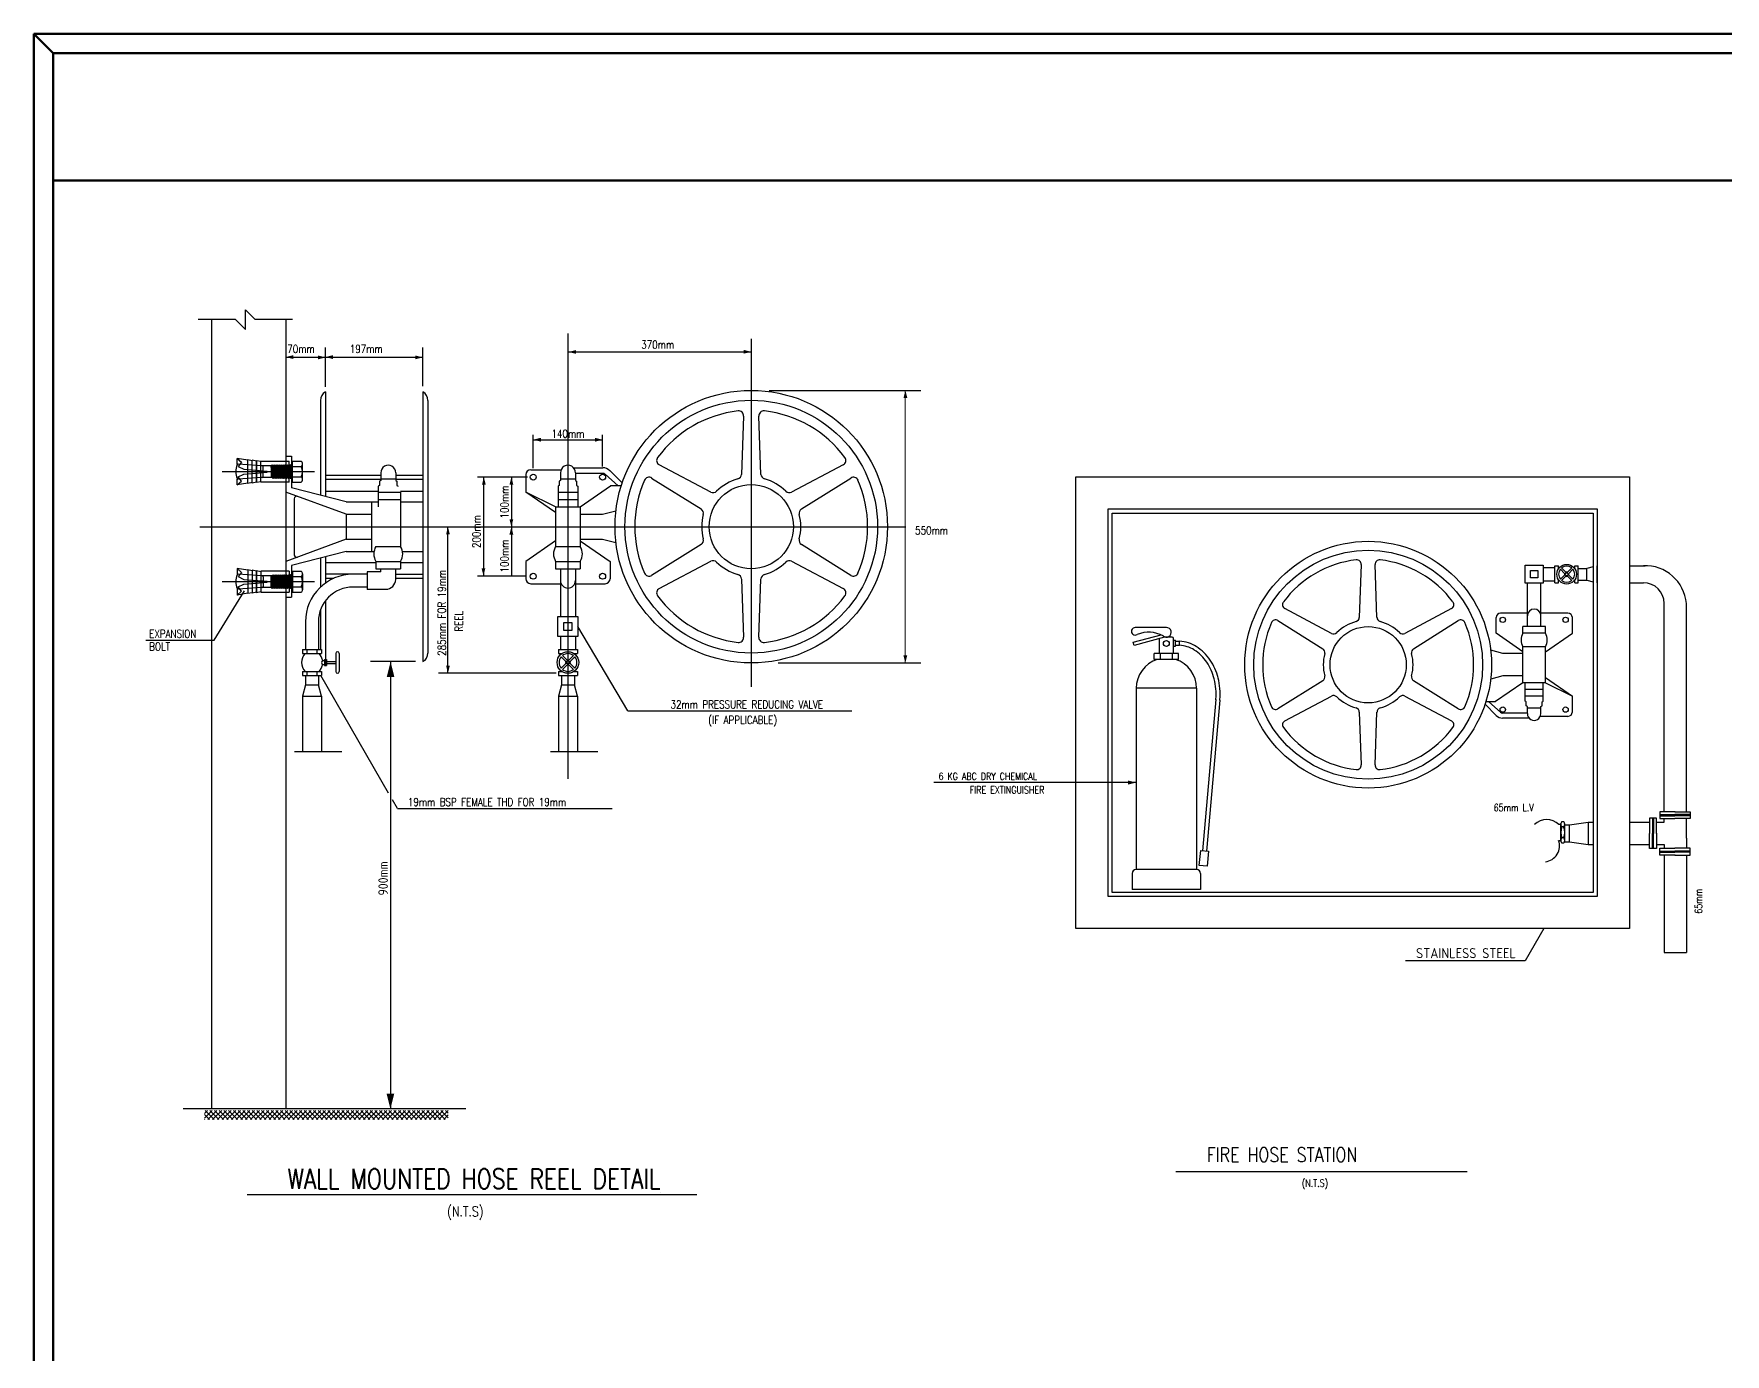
# Model space of a CAD drawing. Extents: x 846 to 947, y 375 to 797.
# Drawn here: x 846.37 to 881.76, y 485 to 512.62 of the extents above; entities that cross this region are included whole.
import ezdxf
from ezdxf.enums import TextEntityAlignment as Align

# ---------------------------------------------------------------- set-up
doc = ezdxf.new("R2010")
doc.units = 0
doc.header["$MEASUREMENT"] = 0
for name, color, linetype in [('ALD-M-F-TEXT', 7, 'CONTINUOUS'), ('COLOR_GREEN', 3, 'CONTINUOUS'), ('PL-DR-LEADER', 42, 'CONTINUOUS')]:
    doc.layers.add(name, color=color, linetype=linetype)
doc.layers.add('text', color=252, linetype='CONTINUOUS', lineweight=15)
doc.layers.add('UG-BORDER', color=20, linetype='CONTINUOUS', lineweight=80)
doc.styles.add('GHD_STANDARD', font='isocp2.shx')
doc.styles.add('IBA', font='ROMANS.shx', dxfattribs={"width": 0.8, "height": 0.2})

msp = doc.modelspace()

# ---------------------------------------------------------------- linework, layer by layer
at = {"layer": 'ALD-M-F-TEXT'}
for p, q in [((854.508, 505.848), (851.637, 505.848)), ((852.466, 505.23), (852.466, 506.052)), ((854.508, 505.245), (854.508, 506.052)), ((857.543, 505.962), (861.379, 505.962)), ((861.755, 505.158), (864.928, 505.158)), ((855.775, 503.343), (855.775, 501.27)), ((856.359, 503.343), (856.359, 501.27)), ((855.032, 499.24), (855.032, 502.307)), ((850.141, 499.936), (850.775, 500.965)), ((848.711, 499.936), (850.141, 499.936)), ((854.35, 499.483), (853.412, 499.483)), ((853.831, 499.483), (853.831, 490.125)), ((861.943, 499.456), (864.928, 499.456)), ((857.298, 499.24), (854.831, 499.24)), ((852.575, 489.904), (852.764, 490.093)), ((852.802, 489.904), (852.613, 490.093)), ((852.673, 489.904), (852.862, 490.093)), ((852.901, 489.904), (852.712, 490.093)), ((852.772, 489.904), (852.961, 490.093)), ((853, 489.904), (852.811, 490.093)), ((852.871, 489.904), (853.06, 490.093)), ((853.098, 489.904), (852.91, 490.093)), ((852.969, 489.904), (853.158, 490.093)), ((853.197, 489.904), (853.008, 490.093)), ((853.068, 489.904), (853.257, 490.093)), ((853.296, 489.904), (853.107, 490.093)), ((853.167, 489.904), (853.356, 490.093)), ((853.394, 489.904), (853.206, 490.093)), ((853.266, 489.904), (853.454, 490.093)), ((853.493, 489.904), (853.304, 490.093)), ((853.364, 489.904), (853.553, 490.093)), ((853.592, 489.904), (853.403, 490.093)), ((853.463, 489.904), (853.652, 490.093)), ((853.69, 489.904), (853.502, 490.093)), ((853.562, 489.904), (853.75, 490.093)), ((853.789, 489.904), (853.6, 490.093)), ((853.66, 489.904), (853.849, 490.093)), ((853.888, 489.904), (853.699, 490.093)), ((853.759, 489.904), (853.948, 490.093)), ((853.987, 489.904), (853.798, 490.093)), ((853.858, 489.904), (854.047, 490.093)), ((854.085, 489.904), (853.896, 490.093)), ((853.956, 489.904), (854.145, 490.093)), ((854.184, 489.904), (853.995, 490.093)), ((854.055, 489.904), (854.244, 490.093)), ((854.283, 489.904), (854.094, 490.093)), ((854.154, 489.904), (854.343, 490.093)), ((854.381, 489.904), (854.192, 490.093)), ((854.252, 489.904), (854.441, 490.093)), ((854.48, 489.904), (854.291, 490.093)), ((854.351, 489.904), (854.54, 490.093)), ((854.579, 489.904), (854.39, 490.093)), ((854.45, 489.904), (854.639, 490.093)), ((854.677, 489.904), (854.488, 490.093)), ((854.548, 489.904), (854.737, 490.093)), ((854.776, 489.904), (854.587, 490.093)), ((854.647, 489.904), (854.836, 490.093)), ((854.875, 489.904), (854.686, 490.093)), ((854.746, 489.904), (854.935, 490.093)), ((854.973, 489.904), (854.785, 490.093)), ((854.844, 489.904), (855.033, 490.093)), ((855.039, 489.938), (854.883, 490.093)), ((854.943, 489.904), (855.039, 490)), ((855.039, 490.036), (854.982, 490.093))]:
    msp.add_line(p, q, dxfattribs=at)
at = {"layer": 'ALD-M-F-TEXT', "color": 0}
for p, q in [((849.936, 490.028), (850, 490.093)), ((849.936, 489.93), (850.099, 490.093)), ((850.039, 489.904), (849.936, 490.008)), ((849.941, 489.904), (849.936, 489.909)), ((850.138, 489.904), (849.949, 490.093)), ((850.009, 489.904), (850.198, 490.093)), ((850.237, 489.904), (850.048, 490.093)), ((850.108, 489.904), (850.297, 490.093)), ((850.335, 489.904), (850.146, 490.093)), ((850.206, 489.904), (850.395, 490.093)), ((850.434, 489.904), (850.245, 490.093)), ((850.305, 489.904), (850.494, 490.093)), ((850.533, 489.904), (850.344, 490.093)), ((850.404, 489.904), (850.593, 490.093)), ((850.631, 489.904), (850.442, 490.093)), ((850.502, 489.904), (850.691, 490.093)), ((850.73, 489.904), (850.541, 490.093)), ((850.601, 489.904), (850.79, 490.093)), ((850.829, 489.904), (850.64, 490.093)), ((850.7, 489.904), (850.889, 490.093)), ((850.927, 489.904), (850.738, 490.093)), ((850.798, 489.904), (850.987, 490.093)), ((851.026, 489.904), (850.837, 490.093)), ((850.897, 489.904), (851.086, 490.093)), ((851.125, 489.904), (850.936, 490.093)), ((850.996, 489.904), (851.185, 490.093)), ((851.223, 489.904), (851.035, 490.093)), ((851.094, 489.904), (851.283, 490.093)), ((851.322, 489.904), (851.133, 490.093)), ((851.193, 489.904), (851.382, 490.093)), ((851.421, 489.904), (851.232, 490.093)), ((851.292, 489.904), (851.481, 490.093)), ((851.519, 489.904), (851.331, 490.093)), ((851.391, 489.904), (851.579, 490.093)), ((851.618, 489.904), (851.429, 490.093)), ((851.489, 489.904), (851.678, 490.093)), ((851.717, 489.904), (851.528, 490.093)), ((851.588, 489.904), (851.777, 490.093)), ((851.816, 489.904), (851.627, 490.093)), ((851.687, 489.904), (851.875, 490.093)), ((851.914, 489.904), (851.725, 490.093)), ((851.785, 489.904), (851.974, 490.093)), ((852.013, 489.904), (851.824, 490.093)), ((851.884, 489.904), (852.073, 490.093)), ((852.112, 489.904), (851.923, 490.093)), ((851.983, 489.904), (852.172, 490.093)), ((852.21, 489.904), (852.021, 490.093)), ((852.081, 489.904), (852.27, 490.093)), ((852.309, 489.904), (852.12, 490.093)), ((852.18, 489.904), (852.369, 490.093)), ((852.408, 489.904), (852.219, 490.093)), ((852.279, 489.904), (852.468, 490.093)), ((852.506, 489.904), (852.317, 490.093)), ((852.377, 489.904), (852.566, 490.093)), ((852.605, 489.904), (852.416, 490.093)), ((852.476, 489.904), (852.665, 490.093)), ((852.704, 489.904), (852.515, 490.093))]:
    msp.add_line(p, q, dxfattribs=at)
at = {"layer": 'ALD-M-F-TEXT', "color": 7, "linetype": 'Continuous'}
for p, q in [((870.266, 488.818), (876.362, 488.818)), ((850.829, 488.337), (860.242, 488.337))]:
    msp.add_line(p, q, dxfattribs=at)
at = {"layer": 'ALD-M-F-TEXT'}
for points in [[(851.796, 505.855, 0.0797, 0, 0), (851.637, 505.855, 0, 0, 0)], [(852.314, 505.848, 0.0797, 0, 0), (852.474, 505.848, 0, 0, 0)], [(852.625, 505.855, 0.0797, 0, 0), (852.466, 505.855, 0, 0, 0)], [(854.347, 505.848, 0.0797, 0, 0), (854.506, 505.848, 0, 0, 0)], [(857.712, 505.962, 0.0797, 0, 0), (857.553, 505.962, 0, 0, 0)], [(861.219, 505.965, 0.0797, 0, 0), (861.379, 505.965, 0, 0, 0)], [(864.605, 504.998, 0.0797, 0, 0), (864.605, 505.158, 0, 0, 0)], [(855.784, 503.184, 0.0797, 0, 0), (855.784, 503.343, 0, 0, 0)], [(856.36, 503.184, 0.0797, 0, 0), (856.36, 503.343, 0, 0, 0)], [(855.032, 502.144, 0.0797, 0, 0), (855.032, 502.304, 0, 0, 0)], [(856.359, 502.461, 0.0797, 0, 0), (856.359, 502.301, 0, 0, 0)], [(856.359, 502.142, 0.0797, 0, 0), (856.359, 502.301, 0, 0, 0)], [(855.775, 501.435, 0.0797, 0, 0), (855.775, 501.276, 0, 0, 0)], [(853.831, 499.163, 0.159, 0, 0), (853.831, 499.482, 0, 0, 0)], [(855.032, 499.4, 0.0797, 0, 0), (855.032, 499.24, 0, 0, 0)], [(864.604, 499.615, 0.0797, 0, 0), (864.604, 499.456, 0, 0, 0)], [(853.828, 490.444, 0.159, 0, 0), (853.828, 490.125, 0, 0, 0)]]:
    msp.add_lwpolyline(points, format="xyseb", dxfattribs=at)
at = {"layer": 'COLOR_GREEN'}
for p, q in [((850.586, 506.639), (849.808, 506.639)), ((850.081, 506.639), (850.081, 490.125)), ((850.586, 506.639), (850.793, 506.431)), ((850.793, 506.431), (850.793, 506.846)), ((850.793, 506.846), (851.001, 506.639)), ((851.779, 506.639), (851.001, 506.639)), ((851.637, 506.639), (851.637, 490.125)), ((857.543, 506.351), (857.543, 497.029)), ((861.379, 506.235), (861.379, 498.954)), ((852.466, 505.13), (852.466, 502.937)), ((854.508, 505.13), (854.508, 499.483)), ((852.362, 504.95), (852.362, 502.964)), ((854.612, 504.95), (854.612, 499.663)), ((861.219, 504.62), (861.174, 503.401)), ((861.583, 503.401), (861.539, 504.62)), ((856.817, 503.529), (856.817, 504.226)), ((856.817, 504.126), (858.269, 504.126)), ((858.269, 503.567), (858.269, 504.226)), ((850.624, 503.736), (850.709, 503.653)), ((850.844, 503.697), (850.624, 503.736)), ((850.624, 503.611), (850.624, 503.736)), ((850.844, 503.208), (850.844, 503.707)), ((850.933, 503.687), (850.844, 503.707)), ((851.023, 503.677), (850.933, 503.697)), ((850.933, 503.218), (850.933, 503.697)), ((851.113, 503.667), (851.023, 503.687)), ((851.023, 503.687), (851.023, 503.228)), ((851.023, 503.238), (851.023, 503.677)), ((851.113, 503.677), (851.711, 503.677)), ((851.113, 503.238), (851.113, 503.677)), ((851.637, 503.784), (851.761, 503.784)), ((851.711, 503.238), (851.711, 503.677)), ((851.761, 503.784), (851.761, 503.119)), ((851.781, 503.677), (851.96, 503.677)), ((851.781, 503.619), (851.781, 503.677)), ((852.236, 503.457), (850.31, 503.457)), ((851.113, 503.579), (850.639, 503.616)), ((851.113, 503.336), (850.639, 503.299)), ((850.709, 503.653), (850.644, 503.566)), ((850.644, 503.566), (850.757, 503.507)), ((850.644, 503.349), (850.757, 503.408)), ((850.709, 503.262), (850.644, 503.349)), ((850.757, 503.507), (851.246, 503.468)), ((850.757, 503.408), (851.246, 503.447)), ((851.142, 503.579), (851.113, 503.579)), ((851.335, 503.336), (851.113, 503.336)), ((851.142, 503.336), (851.113, 503.336)), ((851.335, 503.579), (851.142, 503.579)), ((851.162, 503.356), (851.162, 503.559)), ((851.246, 503.447), (851.246, 503.468)), ((851.355, 503.599), (851.335, 503.579)), ((851.335, 503.579), (851.335, 503.336)), ((851.355, 503.336), (851.335, 503.579)), ((851.355, 503.336), (851.335, 503.336)), ((851.375, 503.316), (851.355, 503.599)), ((851.375, 503.579), (851.355, 503.599)), ((851.375, 503.316), (851.355, 503.336)), ((851.395, 503.599), (851.375, 503.579)), ((851.395, 503.336), (851.375, 503.579)), ((851.395, 503.336), (851.375, 503.316)), ((851.415, 503.316), (851.395, 503.599)), ((851.415, 503.579), (851.395, 503.599)), ((851.415, 503.316), (851.395, 503.336)), ((851.434, 503.599), (851.415, 503.579)), ((851.434, 503.336), (851.415, 503.579)), ((851.434, 503.336), (851.415, 503.316)), ((851.454, 503.316), (851.434, 503.599)), ((851.454, 503.579), (851.434, 503.599)), ((851.454, 503.316), (851.434, 503.336)), ((851.474, 503.599), (851.454, 503.579)), ((851.474, 503.336), (851.454, 503.579)), ((851.474, 503.336), (851.454, 503.316)), ((851.494, 503.579), (851.474, 503.599)), ((851.494, 503.316), (851.474, 503.599)), ((851.494, 503.316), (851.474, 503.336)), ((851.514, 503.599), (851.494, 503.579)), ((851.514, 503.336), (851.494, 503.579)), ((851.514, 503.336), (851.494, 503.316)), ((851.534, 503.316), (851.514, 503.599)), ((851.534, 503.579), (851.514, 503.599)), ((851.534, 503.316), (851.514, 503.336)), ((851.554, 503.599), (851.534, 503.579)), ((851.554, 503.336), (851.534, 503.579)), ((851.554, 503.336), (851.534, 503.316)), ((851.574, 503.316), (851.554, 503.599)), ((851.574, 503.579), (851.554, 503.599)), ((851.574, 503.316), (851.554, 503.336)), ((851.594, 503.599), (851.574, 503.579)), ((851.594, 503.336), (851.574, 503.579)), ((851.594, 503.336), (851.574, 503.316)), ((851.614, 503.316), (851.594, 503.599)), ((851.614, 503.579), (851.594, 503.599)), ((851.614, 503.316), (851.594, 503.336)), ((851.634, 503.599), (851.614, 503.579)), ((851.634, 503.336), (851.614, 503.579)), ((851.634, 503.336), (851.614, 503.316)), ((851.654, 503.316), (851.634, 503.599)), ((851.654, 503.579), (851.634, 503.599)), ((851.654, 503.316), (851.634, 503.336)), ((851.674, 503.599), (851.654, 503.579)), ((851.674, 503.336), (851.654, 503.579)), ((851.674, 503.336), (851.654, 503.316)), ((851.694, 503.316), (851.674, 503.599)), ((851.694, 503.579), (851.674, 503.599)), ((851.694, 503.316), (851.674, 503.336)), ((851.714, 503.599), (851.694, 503.579)), ((851.714, 503.336), (851.694, 503.579)), ((851.714, 503.336), (851.694, 503.316)), ((851.734, 503.316), (851.714, 503.599)), ((851.734, 503.579), (851.714, 503.599)), ((851.734, 503.316), (851.714, 503.336)), ((851.734, 503.316), (851.734, 503.599)), ((851.761, 503.599), (851.734, 503.599)), ((851.761, 503.316), (851.734, 503.316)), ((851.734, 503.316), (851.734, 503.316)), ((851.753, 503.599), (851.753, 503.599)), ((851.753, 503.599), (851.753, 503.599)), ((851.781, 503.296), (851.781, 503.619)), ((851.781, 503.567), (851.96, 503.567)), ((851.781, 503.348), (851.96, 503.348)), ((851.99, 503.29), (851.99, 503.625)), ((852.466, 503.385), (853.627, 503.385)), ((853.627, 503.435), (853.627, 503.274)), ((853.938, 503.435), (853.938, 503.274)), ((853.938, 503.385), (854.508, 503.385)), ((856.698, 503.343), (855.653, 503.343)), ((856.662, 503.395), (856.662, 503.032)), ((856.766, 503.499), (857.401, 503.499)), ((857.388, 503.435), (857.388, 503.274)), ((857.658, 503.54), (858.273, 503.54)), ((857.699, 503.435), (857.699, 503.274)), ((857.699, 503.423), (858.27, 503.423)), ((858.323, 503.402), (858.593, 503.161)), ((858.678, 503.221), (858.42, 503.479)), ((859.295, 503.325), (860.329, 502.677)), ((860.534, 503.031), (859.455, 503.602)), ((863.303, 503.602), (862.224, 503.031)), ((862.429, 502.677), (863.463, 503.325)), ((868.171, 503.351), (879.758, 503.351)), ((868.171, 493.899), (868.171, 503.351)), ((879.758, 503.351), (879.758, 493.899)), ((850.624, 503.179), (850.624, 503.304)), ((850.624, 503.179), (850.709, 503.262)), ((850.844, 503.218), (850.624, 503.179)), ((850.933, 503.228), (850.844, 503.208)), ((851.023, 503.238), (850.933, 503.218)), ((851.113, 503.248), (851.023, 503.228)), ((851.711, 503.238), (851.113, 503.238)), ((852.901, 502.566), (851.637, 503.032)), ((852.901, 502.825), (851.761, 503.119)), ((851.781, 503.238), (851.781, 503.296)), ((851.781, 503.238), (851.96, 503.238)), ((852.466, 503.301), (853.627, 503.301)), ((852.466, 503.053), (853.575, 503.053)), ((853.601, 503.166), (853.575, 503.151)), ((853.575, 503.151), (853.575, 502.721)), ((853.575, 503.032), (854.042, 503.032)), ((853.627, 503.274), (853.601, 503.259)), ((853.601, 503.259), (853.601, 503.166)), ((853.627, 503.311), (853.938, 503.311)), ((853.938, 503.301), (854.508, 503.301)), ((853.938, 503.274), (853.964, 503.259)), ((853.964, 503.259), (853.964, 503.166)), ((853.964, 503.166), (853.99, 503.151)), ((854.042, 503.053), (854.508, 503.053)), ((854.042, 503.032), (854.042, 501.892)), ((857.284, 502.604), (856.662, 503.032)), ((857.284, 502.721), (856.662, 503.032)), ((857.362, 503.166), (857.336, 503.151)), ((857.336, 503.151), (857.336, 502.721)), ((857.336, 503.032), (857.75, 503.032)), ((857.388, 503.274), (857.362, 503.259)), ((857.362, 503.259), (857.362, 503.166)), ((857.388, 503.311), (857.699, 503.311)), ((857.699, 503.274), (857.725, 503.259)), ((857.725, 503.259), (857.725, 503.166)), ((857.725, 503.166), (857.75, 503.151)), ((857.75, 503.151), (857.75, 502.721)), ((857.802, 502.721), (858.437, 503.159)), ((858.658, 503.159), (858.437, 503.159)), ((851.815, 502.892), (851.815, 501.721)), ((852.901, 502.825), (853.575, 502.825)), ((853.435, 502.825), (853.435, 501.788)), ((853.575, 502.877), (854.042, 502.877)), ((854.042, 502.825), (854.508, 502.825)), ((857.284, 502.721), (857.284, 501.892)), ((857.284, 502.721), (857.802, 502.721)), ((857.336, 502.877), (857.75, 502.877)), ((857.802, 502.721), (857.802, 501.892)), ((858.269, 502.566), (858.548, 502.64)), ((868.845, 502.677), (879.084, 502.677)), ((868.845, 494.573), (868.845, 502.677)), ((879.084, 502.677), (879.084, 494.573)), ((849.842, 502.307), (864.611, 502.307)), ((852.901, 502.566), (853.435, 502.566)), ((852.901, 502.566), (852.901, 502.047)), ((857.802, 502.566), (858.269, 502.566)), ((868.929, 502.593), (879, 502.593)), ((868.929, 494.657), (868.929, 502.593)), ((879, 502.593), (879, 494.657)), ((852.901, 502.047), (851.637, 501.581)), ((852.901, 502.047), (853.435, 502.047)), ((857.284, 502.01), (856.662, 501.581)), ((857.802, 502.047), (858.269, 502.047)), ((857.802, 502.01), (858.424, 501.581)), ((858.269, 502.047), (858.548, 501.973)), ((860.329, 501.937), (859.295, 501.288)), ((863.463, 501.288), (862.429, 501.937)), ((852.901, 501.788), (851.761, 501.494)), ((852.362, 501.649), (852.362, 501.04)), ((852.466, 501.676), (852.466, 501.126)), ((852.466, 501.56), (853.523, 501.56)), ((852.901, 501.788), (853.485, 501.788)), ((853.523, 501.892), (854.042, 501.892)), ((853.523, 501.581), (854.042, 501.581)), ((853.523, 501.581), (853.523, 501.425)), ((854.042, 501.581), (854.042, 501.425)), ((854.042, 501.56), (854.508, 501.56)), ((854.08, 501.788), (854.508, 501.788)), ((856.662, 501.581), (856.662, 501.218)), ((857.284, 501.892), (857.802, 501.892)), ((857.284, 501.581), (857.802, 501.581)), ((857.284, 501.581), (857.284, 501.425)), ((857.802, 501.581), (857.802, 501.425)), ((858.424, 501.581), (858.424, 501.218)), ((859.455, 501.011), (860.534, 501.582)), ((862.224, 501.582), (863.303, 501.011)), ((850.844, 501.395), (850.624, 501.434)), ((850.624, 501.434), (850.709, 501.351)), ((850.624, 501.434), (850.624, 501.309)), ((851.113, 501.277), (850.639, 501.314)), ((850.709, 501.351), (850.644, 501.264)), ((850.644, 501.264), (850.757, 501.205)), ((850.757, 501.205), (851.246, 501.167)), ((850.844, 501.405), (850.844, 500.906)), ((850.933, 501.385), (850.844, 501.405)), ((850.933, 501.395), (850.933, 500.916)), ((851.023, 501.375), (850.933, 501.395)), ((851.023, 500.926), (851.023, 501.385)), ((851.113, 501.365), (851.023, 501.385)), ((851.023, 501.375), (851.023, 500.936)), ((851.711, 501.375), (851.113, 501.375)), ((851.113, 501.375), (851.113, 500.936)), ((851.335, 501.277), (851.113, 501.277)), ((851.142, 501.277), (851.113, 501.277)), ((851.162, 501.257), (851.162, 501.054)), ((851.335, 501.034), (851.335, 501.277)), ((851.355, 501.277), (851.335, 501.034)), ((851.355, 501.277), (851.335, 501.277)), ((851.375, 501.297), (851.355, 501.014)), ((851.375, 501.297), (851.355, 501.277)), ((851.395, 501.277), (851.375, 501.297)), ((851.395, 501.277), (851.375, 501.034)), ((851.415, 501.297), (851.395, 501.014)), ((851.415, 501.297), (851.395, 501.277)), ((851.434, 501.277), (851.415, 501.297)), ((851.434, 501.277), (851.415, 501.034)), ((851.454, 501.297), (851.434, 501.014)), ((851.454, 501.297), (851.434, 501.277)), ((851.474, 501.277), (851.454, 501.297)), ((851.474, 501.277), (851.454, 501.034)), ((851.494, 501.297), (851.474, 501.014)), ((851.494, 501.297), (851.474, 501.277)), ((851.514, 501.277), (851.494, 501.297)), ((851.514, 501.277), (851.494, 501.034)), ((851.534, 501.297), (851.514, 501.014)), ((851.534, 501.297), (851.514, 501.277)), ((851.554, 501.277), (851.534, 501.297)), ((851.554, 501.277), (851.534, 501.034)), ((851.574, 501.297), (851.554, 501.014)), ((851.574, 501.297), (851.554, 501.277)), ((851.594, 501.277), (851.574, 501.297)), ((851.594, 501.277), (851.574, 501.034)), ((851.614, 501.297), (851.594, 501.014)), ((851.614, 501.297), (851.594, 501.277)), ((851.634, 501.277), (851.614, 501.297)), ((851.634, 501.277), (851.614, 501.034)), ((851.654, 501.297), (851.634, 501.014)), ((851.654, 501.297), (851.634, 501.277)), ((851.674, 501.277), (851.654, 501.297)), ((851.674, 501.277), (851.654, 501.034)), ((851.694, 501.297), (851.674, 501.014)), ((851.694, 501.297), (851.674, 501.277)), ((851.714, 501.277), (851.694, 501.297)), ((851.714, 501.277), (851.694, 501.034)), ((851.711, 501.375), (851.711, 500.936)), ((851.734, 501.297), (851.714, 501.014)), ((851.734, 501.297), (851.714, 501.277)), ((851.734, 501.297), (851.734, 501.014)), ((851.761, 501.297), (851.734, 501.297)), ((851.734, 501.297), (851.734, 501.297)), ((851.761, 501.494), (851.761, 500.829)), ((851.781, 501.375), (851.96, 501.375)), ((851.781, 501.375), (851.781, 501.317)), ((851.781, 501.317), (851.781, 500.994)), ((851.781, 501.265), (851.96, 501.265)), ((851.99, 501.323), (851.99, 500.988)), ((853.338, 501.312), (852.466, 501.312)), ((852.466, 501.228), (852.646, 501.228)), ((853.338, 501.359), (853.338, 500.996)), ((853.627, 501.359), (853.338, 501.359)), ((853.523, 501.425), (854.042, 501.425)), ((853.627, 501.359), (853.627, 501.425)), ((853.938, 501.204), (853.938, 501.425)), ((853.938, 501.312), (854.508, 501.312)), ((853.938, 501.228), (854.508, 501.228)), ((856.679, 501.27), (855.653, 501.27)), ((857.284, 501.425), (857.802, 501.425)), ((857.388, 501.425), (857.388, 500.426)), ((857.699, 501.425), (857.699, 500.426)), ((861.174, 501.212), (861.219, 499.993)), ((861.539, 499.993), (861.583, 501.212)), ((874.144, 501.515), (874.104, 500.41)), ((874.474, 500.41), (874.434, 501.515)), ((877.573, 501.502), (877.953, 501.502)), ((877.573, 501.122), (877.573, 501.502)), ((877.688, 501.388), (877.838, 501.388)), ((877.688, 501.237), (877.688, 501.388)), ((877.838, 501.237), (877.688, 501.237)), ((877.838, 501.388), (877.838, 501.237)), ((877.953, 501.502), (877.953, 501.122)), ((877.953, 501.453), (878.198, 501.453)), ((878.198, 501.134), (878.198, 501.49)), ((878.198, 501.49), (878.274, 501.49)), ((878.274, 501.427), (878.274, 501.49)), ((878.274, 501.134), (878.274, 501.197)), ((878.4, 501.329), (878.311, 501.418)), ((878.4, 501.295), (878.311, 501.206)), ((878.425, 501.355), (878.337, 501.443)), ((878.425, 501.269), (878.337, 501.181)), ((878.46, 501.355), (878.548, 501.443)), ((878.46, 501.269), (878.548, 501.181)), ((878.486, 501.329), (878.574, 501.418)), ((878.486, 501.295), (878.574, 501.206)), ((878.612, 501.427), (878.612, 501.49)), ((878.612, 501.49), (878.687, 501.49)), ((878.612, 501.134), (878.612, 501.197)), ((878.687, 501.134), (878.687, 501.49)), ((878.687, 501.434), (878.867, 501.434)), ((878.687, 501.19), (878.867, 501.19)), ((879, 501.468), (878.867, 501.434)), ((878.867, 501.19), (878.867, 501.434)), ((878.867, 501.19), (879, 501.155)), ((879.084, 501.134), (879.084, 501.49)), ((879.758, 501.491), (880.085, 501.491)), ((852.236, 501.156), (850.31, 501.156)), ((850.624, 501.002), (850.624, 500.877)), ((850.624, 500.877), (850.709, 500.96)), ((850.844, 500.916), (850.624, 500.877)), ((851.113, 501.034), (850.639, 500.997)), ((850.644, 501.047), (850.757, 501.106)), ((850.709, 500.96), (850.644, 501.047)), ((850.757, 501.106), (851.246, 501.145)), ((850.933, 500.926), (850.844, 500.906)), ((851.023, 500.936), (850.933, 500.916)), ((851.113, 500.946), (851.023, 500.926)), ((851.142, 501.034), (851.113, 501.034)), ((851.113, 500.936), (851.711, 500.936)), ((851.335, 501.034), (851.142, 501.034)), ((851.246, 501.167), (851.246, 501.145)), ((851.355, 501.014), (851.335, 501.034)), ((851.375, 501.034), (851.355, 501.014)), ((851.395, 501.014), (851.375, 501.034)), ((851.415, 501.034), (851.395, 501.014)), ((851.434, 501.014), (851.415, 501.034)), ((851.454, 501.034), (851.434, 501.014)), ((851.474, 501.014), (851.454, 501.034)), ((851.494, 501.034), (851.474, 501.014)), ((851.514, 501.014), (851.494, 501.034)), ((851.534, 501.034), (851.514, 501.014)), ((851.554, 501.014), (851.534, 501.034)), ((851.574, 501.034), (851.554, 501.014)), ((851.594, 501.014), (851.574, 501.034)), ((851.614, 501.034), (851.594, 501.014)), ((851.634, 501.014), (851.614, 501.034)), ((851.654, 501.034), (851.634, 501.014)), ((851.674, 501.014), (851.654, 501.034)), ((851.694, 501.034), (851.674, 501.014)), ((851.714, 501.014), (851.694, 501.034)), ((851.734, 501.034), (851.714, 501.014)), ((851.761, 501.014), (851.734, 501.014)), ((851.753, 501.014), (851.753, 501.014)), ((851.753, 501.014), (851.753, 501.014)), ((851.781, 501.046), (851.96, 501.046)), ((851.781, 500.994), (851.781, 500.936)), ((851.781, 500.936), (851.96, 500.936)), ((853.338, 501.043), (853.046, 501.043)), ((853.731, 500.996), (853.338, 500.996)), ((856.766, 501.114), (857.388, 501.114)), ((857.699, 501.114), (858.321, 501.114)), ((877.953, 501.122), (877.573, 501.122)), ((877.623, 500.217), (877.623, 501.122)), ((877.904, 500.217), (877.904, 501.122)), ((877.953, 501.171), (878.198, 501.171)), ((878.198, 501.134), (878.274, 501.134)), ((878.612, 501.134), (878.687, 501.134)), ((879.758, 501.134), (880.051, 501.134)), ((851.637, 500.829), (851.761, 500.829)), ((852.362, 500.559), (852.362, 499.735)), ((852.466, 500.753), (852.466, 499.508)), ((873.523, 500.075), (872.546, 500.592)), ((876.032, 500.592), (875.055, 500.075)), ((877.623, 500.499), (877.059, 500.499)), ((878.468, 500.499), (877.904, 500.499)), ((880.484, 496.343), (880.484, 500.7)), ((880.948, 496.343), (880.948, 500.7)), ((852.051, 500.317), (852.051, 499.735)), ((852.321, 500.317), (852.321, 499.735)), ((857.334, 500.426), (857.753, 500.426)), ((857.334, 500.007), (857.334, 500.426)), ((857.46, 500.299), (857.627, 500.299)), ((857.46, 500.133), (857.46, 500.299)), ((857.627, 500.133), (857.46, 500.133)), ((857.627, 500.299), (857.627, 500.133)), ((857.753, 500.426), (857.753, 500.007)), ((870.067, 500.198), (869.414, 500.198)), ((872.401, 500.341), (873.338, 499.754)), ((875.24, 499.754), (876.176, 500.341)), ((876.965, 500.076), (876.965, 500.405)), ((877.998, 500.217), (877.529, 500.217)), ((877.529, 500.076), (877.529, 500.217)), ((877.998, 500.076), (877.998, 500.217)), ((878.562, 500.076), (878.562, 500.405)), ((857.753, 500.007), (857.334, 500.007)), ((857.388, 500.007), (857.388, 499.735)), ((857.699, 500.007), (857.699, 499.735)), ((869.373, 499.888), (869.958, 500.045)), ((869.39, 499.822), (869.373, 499.888)), ((870.027, 499.993), (869.39, 499.822)), ((869.919, 499.656), (869.919, 499.968)), ((870.189, 499.993), (870.027, 499.993)), ((870.033, 499.999), (870.034, 499.996)), ((870.214, 499.656), (870.214, 499.968)), ((870.214, 499.934), (870.256, 499.934)), ((870.214, 499.808), (870.256, 499.808)), ((870.256, 499.808), (870.256, 499.934)), ((870.256, 499.913), (870.34, 499.913)), ((870.256, 499.829), (870.34, 499.829)), ((870.34, 499.829), (870.34, 499.913)), ((877.529, 499.688), (876.965, 500.076)), ((877.998, 500.076), (877.529, 500.076)), ((877.529, 499.043), (877.529, 499.794)), ((877.998, 499.794), (877.529, 499.794)), ((877.998, 499.688), (878.562, 500.076)), ((877.998, 499.043), (877.998, 499.794)), ((851.989, 499.735), (851.989, 499.653)), ((851.989, 499.735), (852.383, 499.735)), ((851.989, 499.653), (852.383, 499.653)), ((852.082, 499.735), (852.082, 499.653)), ((852.29, 499.735), (852.29, 499.653)), ((852.383, 499.735), (852.383, 499.653)), ((852.424, 499.507), (852.446, 499.507)), ((852.424, 499.424), (852.446, 499.424)), ((852.446, 499.528), (852.487, 499.528)), ((852.446, 499.528), (852.446, 499.404)), ((852.466, 499.528), (852.466, 499.404)), ((852.487, 499.528), (852.487, 499.404)), ((852.487, 499.487), (852.684, 499.487)), ((852.487, 499.445), (852.684, 499.445)), ((852.684, 499.653), (852.684, 499.276)), ((852.756, 499.653), (852.756, 499.276)), ((857.346, 499.735), (857.74, 499.735)), ((857.346, 499.735), (857.346, 499.653)), ((857.346, 499.653), (857.416, 499.653)), ((857.496, 499.485), (857.398, 499.583)), ((857.496, 499.447), (857.398, 499.349)), ((857.524, 499.513), (857.426, 499.611)), ((857.562, 499.513), (857.66, 499.611)), ((857.59, 499.485), (857.688, 499.583)), ((857.59, 499.447), (857.688, 499.349)), ((857.67, 499.653), (857.74, 499.653)), ((857.74, 499.735), (857.74, 499.653)), ((870.319, 499.656), (869.814, 499.656)), ((869.814, 499.53), (869.814, 499.656)), ((870.319, 499.53), (869.814, 499.53)), ((869.94, 499.53), (869.94, 499.656)), ((870.193, 499.53), (870.193, 499.656)), ((870.319, 499.53), (870.319, 499.656)), ((877.106, 499.654), (876.854, 499.721)), ((877.529, 499.654), (877.106, 499.654)), ((851.989, 499.279), (851.989, 499.196)), ((851.989, 499.279), (852.383, 499.279)), ((851.989, 499.196), (852.383, 499.196)), ((852.051, 499.196), (852.051, 498.997)), ((852.082, 499.279), (852.082, 499.196)), ((852.29, 499.279), (852.29, 499.196)), ((852.321, 499.196), (852.321, 498.997)), ((852.383, 499.279), (852.383, 499.196)), ((852.446, 499.404), (852.487, 499.404)), ((857.346, 499.279), (857.346, 499.196)), ((857.346, 499.279), (857.416, 499.279)), ((857.346, 499.196), (857.74, 499.196)), ((857.408, 499.196), (857.408, 498.997)), ((857.524, 499.419), (857.426, 499.321)), ((857.562, 499.419), (857.66, 499.321)), ((857.67, 499.279), (857.74, 499.279)), ((857.678, 499.196), (857.678, 498.997)), ((857.74, 499.279), (857.74, 499.196)), ((873.338, 499.084), (872.401, 498.496)), ((876.176, 498.496), (875.24, 499.084)), ((877.106, 499.184), (876.854, 499.116)), ((877.529, 499.184), (877.106, 499.184)), ((877.998, 499.15), (878.562, 498.761)), ((852.051, 498.997), (851.989, 498.758)), ((851.989, 498.758), (851.989, 497.601)), ((851.989, 498.758), (852.383, 498.758)), ((852.051, 498.997), (852.321, 498.997)), ((852.383, 498.758), (852.321, 498.997)), ((852.383, 498.758), (852.383, 497.601)), ((857.408, 498.997), (857.346, 498.758)), ((857.346, 498.758), (857.74, 498.758)), ((857.346, 498.758), (857.346, 497.601)), ((857.408, 498.997), (857.678, 498.997)), ((857.74, 498.758), (857.678, 498.997)), ((857.74, 498.758), (857.74, 497.601)), ((869.434, 498.928), (869.434, 495.135)), ((870.699, 498.928), (869.434, 498.928)), ((870.699, 498.928), (870.699, 495.135)), ((872.546, 498.245), (873.523, 498.763)), ((875.055, 498.763), (876.032, 498.245)), ((877.529, 499.043), (876.953, 498.647)), ((877.998, 499.043), (877.529, 499.043)), ((877.576, 498.654), (877.576, 499.043)), ((877.951, 498.902), (877.576, 498.902)), ((877.951, 498.761), (877.576, 498.761)), ((877.951, 498.654), (877.951, 499.043)), ((877.998, 499.043), (878.562, 498.761)), ((878.562, 498.433), (878.562, 498.761)), ((871.101, 498.688), (870.824, 495.527)), ((871.185, 498.68), (870.908, 495.52)), ((874.104, 498.428), (874.144, 497.323)), ((874.434, 497.323), (874.474, 498.428)), ((876.735, 498.591), (876.969, 498.357)), ((876.753, 498.647), (876.953, 498.647)), ((877.057, 498.426), (876.812, 498.644)), ((877.623, 498.408), (877.105, 498.408)), ((877.599, 498.641), (877.576, 498.654)), ((877.599, 498.556), (877.599, 498.641)), ((877.623, 498.542), (877.599, 498.556)), ((877.623, 498.396), (877.623, 498.542)), ((877.904, 498.509), (877.623, 498.509)), ((877.904, 498.542), (877.928, 498.556)), ((877.904, 498.396), (877.904, 498.542)), ((877.928, 498.641), (877.951, 498.654)), ((877.928, 498.556), (877.928, 498.641)), ((877.659, 498.302), (877.102, 498.302)), ((878.468, 498.339), (877.892, 498.339)), ((851.818, 497.601), (852.809, 497.601)), ((857.175, 497.601), (858.166, 497.601)), ((880.713, 496.343), (880.392, 496.343)), ((880.392, 496.343), (880.392, 496.201)), ((880.392, 496.283), (880.71, 496.283)), ((880.392, 496.261), (880.71, 496.261)), ((880.707, 496.343), (881.028, 496.343)), ((881.028, 496.283), (880.71, 496.283)), ((881.028, 496.261), (880.71, 496.261)), ((881.028, 496.343), (881.028, 496.201)), ((878.32, 496.079), (878.279, 496.079)), ((878.32, 495.727), (878.32, 496.094)), ((878.342, 496.136), (878.379, 496.136)), ((878.379, 496.026), (878.342, 496.026)), ((878.401, 496.094), (878.401, 495.727)), ((878.401, 496.068), (878.5, 496.068)), ((878.5, 496.068), (878.893, 496.122)), ((878.5, 495.712), (878.5, 496.068)), ((878.893, 496.122), (878.893, 495.659)), ((878.893, 496.122), (879, 496.122)), ((879.758, 496.122), (880.178, 496.122)), ((880.178, 496.208), (880.178, 495.89)), ((880.321, 496.208), (880.178, 496.208)), ((880.178, 495.572), (880.178, 495.89)), ((880.239, 496.208), (880.239, 495.89)), ((880.239, 495.572), (880.239, 495.89)), ((880.26, 496.208), (880.26, 495.89)), ((880.26, 495.572), (880.26, 495.89)), ((880.321, 495.887), (880.321, 496.208)), ((880.321, 496.122), (880.484, 496.122)), ((880.321, 495.893), (880.321, 495.572)), ((880.392, 496.201), (880.71, 496.201)), ((880.484, 496.122), (880.484, 496.201)), ((880.484, 496.122), (880.484, 496.201)), ((881.028, 496.201), (880.71, 496.201)), ((880.948, 495.79), (880.948, 496.201)), ((880.948, 495.79), (880.948, 496.201)), ((870.756, 495.219), (870.784, 495.531)), ((870.784, 495.531), (870.949, 495.517)), ((878.276, 495.742), (878.32, 495.742)), ((878.379, 495.795), (878.342, 495.795)), ((878.379, 495.685), (878.342, 495.685)), ((878.401, 495.712), (878.5, 495.712)), ((878.5, 495.712), (878.893, 495.659)), ((878.893, 495.659), (879, 495.659)), ((879.758, 495.659), (880.178, 495.659)), ((880.321, 495.572), (880.178, 495.572)), ((880.321, 495.657), (880.484, 495.657)), ((880.392, 495.579), (880.71, 495.579)), ((880.392, 495.436), (880.392, 495.579)), ((880.484, 495.657), (880.484, 495.579)), ((880.484, 495.657), (880.484, 495.579)), ((881.028, 495.579), (880.71, 495.579)), ((880.948, 495.79), (880.948, 495.579)), ((880.948, 495.79), (880.948, 495.579)), ((881.028, 495.436), (881.028, 495.579)), ((870.922, 495.205), (870.756, 495.219)), ((870.949, 495.517), (870.922, 495.205)), ((880.392, 495.518), (880.71, 495.518)), ((880.392, 495.497), (880.71, 495.497)), ((880.713, 495.436), (880.392, 495.436)), ((880.484, 495.436), (880.484, 493.398)), ((880.707, 495.436), (881.028, 495.436)), ((881.028, 495.518), (880.71, 495.518)), ((881.028, 495.497), (880.71, 495.497)), ((880.948, 495.436), (880.948, 493.398)), ((869.35, 495.051), (869.35, 494.714)), ((870.699, 495.135), (869.434, 495.135)), ((870.783, 495.051), (870.783, 494.714)), ((879.084, 494.573), (868.845, 494.573)), ((879, 494.657), (868.929, 494.657)), ((870.783, 494.714), (869.35, 494.714)), ((879.758, 493.899), (868.171, 493.899)), ((880.484, 493.398), (880.948, 493.398)), ((855.404, 490.125), (849.494, 490.125))]:
    msp.add_line(p, q, dxfattribs=at)
for points in [[(856.977, 504.126, 0.0797, 0, 0), (856.817, 504.126, 0, 0, 0)], [(858.109, 504.126, 0.0797, 0, 0), (858.269, 504.126, 0, 0, 0)]]:
    msp.add_lwpolyline(points, format="xyseb", dxfattribs=at)
for centre, radius in [((861.379, 502.307), 2.851), ((861.379, 502.307), 2.644), ((856.817, 503.343), 0.0622), ((858.269, 503.343), 0.0622), ((861.379, 502.307), 0.881), ((874.289, 499.419), 2.582), ((874.289, 499.419), 2.395), ((856.817, 501.27), 0.0622), ((858.269, 501.27), 0.0622), ((878.443, 501.312), 0.205), ((878.443, 501.312), 0.0318), ((874.289, 499.419), 0.798), ((877.106, 500.358), 0.0563), ((878.421, 500.358), 0.0563), ((870.066, 499.863), 0.0616), ((857.543, 499.466), 0.226), ((857.543, 499.466), 0.0351), ((877.106, 498.48), 0.0563), ((878.421, 498.48), 0.0563)]:
    msp.add_circle(centre, radius, dxfattribs=at)
for centre, radius, start, end in [((852.57, 504.95), 0.207, 120, 180), ((854.405, 504.95), 0.207, 0, 60), ((861.379, 502.307), 2.436, 96.4839, 143.5161), ((861.116, 504.624), 0.104, 357.9028, 96.4839), ((861.642, 504.624), 0.104, 83.5161, 182.0972), ((861.379, 502.307), 2.436, 36.4839, 83.5161), ((851.925, 503.622), 0.0651, 302.6685, 57.3315), ((859.503, 503.694), 0.104, 143.5161, 242.0972), ((863.254, 503.694), 0.104, 297.9028, 36.4839), ((851.002, 503.457), 0.41, 159.2033, 200.7967), ((850.638, 503.596), 0.0199, 85.5423, 159.2033), ((851.142, 503.559), 0.0199, 0, 90), ((851.142, 503.356), 0.0199, 270, 0), ((851.761, 503.619), 0.0199, 270, 0), ((851.761, 503.296), 0.0199, 0, 90), ((851.774, 503.457), 0.216, 329.4898, 30.5102), ((851.925, 503.293), 0.0651, 302.6685, 57.3315), ((853.783, 503.435), 0.156, 359.9999, 180.0001), ((856.766, 503.395), 0.104, 90, 180), ((857.543, 503.435), 0.156, 359.9999, 180.0001), ((858.27, 503.342), 0.0804, 48.2076, 90), ((858.273, 503.332), 0.207, 45, 90), ((859.24, 503.237), 0.104, 57.9028, 156.4839), ((861.071, 503.405), 0.104, 285.6731, 357.9028), ((861.687, 503.405), 0.104, 182.0972, 254.3269), ((863.518, 503.237), 0.104, 23.5161, 122.0972), ((850.638, 503.319), 0.0199, 200.7967, 274.4577), ((861.379, 502.307), 2.436, 156.4839, 203.5161), ((860.582, 503.122), 0.104, 242.0972, 314.3269), ((861.379, 502.307), 1.037, 105.6731, 134.3269), ((861.379, 502.307), 1.037, 45.6731, 74.3269), ((862.176, 503.122), 0.104, 225.6731, 297.9028), ((861.379, 502.307), 2.436, 336.4839, 23.5161), ((851.867, 502.892), 0.0518, 69.7534, 180), ((860.274, 502.589), 0.104, 345.6731, 57.9028), ((862.484, 502.589), 0.104, 122.0972, 194.3269), ((861.379, 502.307), 1.037, 165.6731, 194.3269), ((861.379, 502.307), 1.037, 345.6731, 14.3269), ((860.274, 502.024), 0.104, 302.0972, 14.3269), ((862.484, 502.024), 0.104, 165.6731, 237.9028), ((851.867, 501.721), 0.0518, 180, 290.2466), ((853.783, 501.736), 0.302, 149.0362, 210.9638), ((853.783, 501.736), 0.302, 329.0362, 30.9638), ((857.543, 501.736), 0.302, 149.0362, 210.9638), ((857.543, 501.736), 0.302, 329.0362, 30.9638), ((860.582, 501.491), 0.104, 45.6731, 117.9028), ((861.379, 502.307), 1.037, 225.6731, 254.3269), ((861.379, 502.307), 1.037, 285.6731, 314.3269), ((862.176, 501.491), 0.104, 62.0972, 134.3269), ((874.289, 499.419), 2.207, 96.4839, 143.5161), ((874.05, 501.518), 0.0939, 357.9028, 96.4839), ((874.527, 501.518), 0.0939, 83.5161, 182.0972), ((874.289, 499.419), 2.207, 36.4839, 83.5161), ((851.002, 501.156), 0.41, 159.2033, 200.7967), ((850.638, 501.294), 0.0199, 85.5423, 159.2033), ((851.142, 501.257), 0.0199, 0, 90), ((851.761, 501.317), 0.0199, 270, 0), ((851.925, 501.32), 0.0651, 302.6685, 57.3315), ((851.774, 501.156), 0.216, 329.4898, 30.5102), ((853.046, 500.317), 0.995, 90, 180), ((853.731, 501.204), 0.207, 270, 0), ((856.766, 501.218), 0.104, 180, 270), ((858.321, 501.218), 0.104, 270, 0), ((859.24, 501.376), 0.104, 203.5161, 302.0972), ((861.071, 501.209), 0.104, 2.0972, 74.3269), ((861.687, 501.209), 0.104, 105.6731, 177.9028), ((863.518, 501.376), 0.104, 237.9028, 336.4839), ((878.443, 501.312), 0.168, 141.1547, 218.8453), ((878.443, 501.312), 0.168, 51.1547, 128.8453), ((878.443, 501.312), 0.0462, 157.985, 202.015), ((878.443, 501.312), 0.0462, 67.985, 112.015), ((878.443, 501.312), 0.0462, 247.985, 292.015), ((878.443, 501.312), 0.0462, 337.985, 22.015), ((878.443, 501.312), 0.168, 321.1547, 38.8453), ((880.085, 500.625), 0.866, 4.9681, 92.2617), ((850.638, 501.017), 0.0199, 200.7967, 274.4577), ((851.142, 501.054), 0.0199, 270, 0), ((851.761, 500.994), 0.0199, 0, 90), ((851.925, 500.991), 0.0651, 302.6685, 57.3315), ((853.046, 500.317), 0.726, 90, 180), ((857.543, 501.178), 0.156, 180, 0), ((859.503, 500.92), 0.104, 117.9028, 216.4839), ((861.379, 502.307), 2.436, 216.4839, 263.5161), ((861.379, 502.307), 2.436, 276.4839, 323.5161), ((863.254, 500.92), 0.104, 323.5161, 62.0972), ((878.443, 501.312), 0.168, 231.1547, 308.8453), ((880.051, 500.7), 0.433, 0, 90), ((872.59, 500.675), 0.0939, 143.5161, 242.0972), ((875.988, 500.675), 0.0939, 297.9028, 36.4839), ((877.059, 500.405), 0.0939, 90, 180), ((877.763, 500.441), 0.141, 0, 180), ((878.468, 500.405), 0.0939, 0, 90), ((869.414, 500.118), 0.0792, 90, 303.1502), ((870.067, 500.096), 0.102, 227.2795, 90), ((874.289, 499.419), 2.207, 156.4839, 203.5161), ((872.351, 500.262), 0.0939, 57.9028, 156.4839), ((874.289, 499.419), 0.939, 105.6731, 134.3269), ((874.01, 500.413), 0.0939, 285.6731, 357.9028), ((874.568, 500.413), 0.0939, 182.0972, 254.3269), ((874.289, 499.419), 0.939, 45.6731, 74.3269), ((876.226, 500.262), 0.0939, 23.5161, 122.0972), ((874.289, 499.419), 2.207, 336.4839, 23.5161), ((861.116, 499.989), 0.104, 263.5161, 2.0972), ((861.642, 499.989), 0.104, 177.9028, 276.4839), ((869.696, 499.487), 0.613, 60.5743, 112.8975), ((870.189, 499.968), 0.0253, 0, 90), ((870.287, 499.15), 0.681, 57.9998, 85.4912), ((870.287, 499.15), 0.765, 57.9998, 85.4912), ((870.176, 498.972), 0.974, 34.0106, 57.9998), ((873.567, 500.158), 0.0939, 242.0972, 314.3269), ((875.011, 500.158), 0.0939, 225.6731, 297.9028), ((877.763, 499.935), 0.274, 149.0362, 210.9638), ((877.763, 499.935), 0.274, 329.0362, 30.9638), ((852.239, 499.466), 0.271, 136.5482, 223.4518), ((852.139, 499.466), 0.271, 12.2967, 43.4518), ((852.449, 499.462), 0.0612, 136.728, 220.7242), ((852.424, 499.528), 0.0207, 192.2967, 270), ((852.424, 499.404), 0.0207, 90, 167.7033), ((852.72, 499.653), 0.0363, 0, 180), ((854.405, 499.663), 0.207, 300, 0), ((857.543, 499.466), 0.186, 141.1547, 218.8453), ((857.543, 499.466), 0.186, 51.1547, 128.8453), ((857.543, 499.466), 0.0511, 157.985, 202.015), ((857.543, 499.466), 0.0511, 67.985, 112.015), ((857.543, 499.466), 0.0511, 337.985, 22.015), ((857.543, 499.466), 0.186, 321.1547, 38.8453), ((870.067, 498.928), 0.632, 107.743, 180), ((870.067, 498.928), 0.632, 0, 72.257), ((870.176, 498.972), 0.89, 34.0106, 57.9998), ((870.015, 498.864), 1.084, 13.7391, 34.0106), ((870.015, 498.864), 1.168, 13.7391, 34.0106), ((873.288, 499.674), 0.0939, 345.6731, 57.9028), ((874.289, 499.419), 0.939, 165.6731, 194.3269), ((875.29, 499.674), 0.0939, 122.0972, 194.3269), ((874.289, 499.419), 0.939, 345.6731, 14.3269), ((852.139, 499.466), 0.271, 316.5482, 347.7033), ((852.72, 499.276), 0.0363, 180, 0), ((857.543, 499.466), 0.186, 231.1547, 308.8453), ((857.543, 499.466), 0.0511, 247.985, 292.015), ((869.772, 498.804), 1.335, 355.4912, 13.7391), ((869.772, 498.804), 1.419, 355.4912, 13.7391), ((873.288, 499.163), 0.0939, 302.0972, 14.3269), ((875.29, 499.163), 0.0939, 165.6731, 237.9028), ((873.567, 498.68), 0.0939, 45.6731, 117.9028), ((874.289, 499.419), 0.939, 225.6731, 254.3269), ((874.289, 499.419), 0.939, 285.6731, 314.3269), ((875.011, 498.68), 0.0939, 62.0972, 134.3269), ((869.772, 498.804), 1.335, 354.9889, 355.4912), ((869.772, 498.804), 1.419, 354.9889, 355.4912), ((872.351, 498.576), 0.0939, 203.5161, 302.0972), ((874.01, 498.424), 0.0939, 2.0972, 74.3269), ((874.568, 498.424), 0.0939, 105.6731, 177.9028), ((876.226, 498.576), 0.0939, 237.9028, 336.4839), ((877.105, 498.481), 0.0729, 228.2076, 270), ((877.763, 498.396), 0.141, 179.9999, 0.0001), ((878.468, 498.433), 0.0939, 270, 0), ((872.59, 498.162), 0.0939, 117.9028, 216.4839), ((874.289, 499.419), 2.207, 216.4839, 263.5161), ((874.289, 499.419), 2.207, 276.4839, 323.5161), ((875.988, 498.162), 0.0939, 323.5161, 62.0972), ((877.102, 498.49), 0.188, 225, 270), ((874.05, 497.319), 0.0939, 263.5161, 2.0972), ((874.527, 497.319), 0.0939, 177.9028, 276.4839), ((878.026, 495.807), 0.371, 46.8283, 133.1717), ((878.396, 496.081), 0.0772, 134.4838, 225.5162), ((878.621, 495.911), 0.302, 157.5342, 202.4658), ((878.325, 496.081), 0.0772, 314.4838, 45.5162), ((878.1, 495.911), 0.302, 337.5342, 22.4658), ((877.959, 495.631), 0.336, 276.7048, 19.6749), ((878.396, 495.74), 0.0772, 134.4838, 225.5162), ((878.325, 495.74), 0.0772, 314.4838, 45.5162), ((869.434, 495.051), 0.0843, 90, 180), ((870.699, 495.051), 0.0843, 0, 90)]:
    msp.add_arc(centre, radius, start, end, dxfattribs=at)
at = {"layer": 'PL-DR-LEADER'}
for p, q in [((858.799, 498.455), (857.753, 500.216)), ((853.791, 496.729), (852.37, 499.192)), ((858.799, 498.455), (863.486, 498.455)), ((869.434, 496.955), (865.199, 496.955)), ((853.974, 496.413), (853.871, 496.591)), ((853.974, 496.413), (858.471, 496.413)), ((877.965, 493.899), (877.577, 493.227)), ((877.577, 493.227), (875.071, 493.227))]:
    msp.add_line(p, q, dxfattribs=at)
msp.add_lwpolyline([(869.266, 496.955, 0.0843, 0, 0), (869.434, 496.955, 0, 0, 0)], format="xyseb", dxfattribs=at)
at = {"layer": 'text', "color": 7}
msp.add_line((864.602, 505.158), (864.602, 499.456), dxfattribs=at)
at = {"layer": 'UG-BORDER'}
for p, q in [((846.366, 512.617), (846.366, 445.917)), ((846.366, 445.917), (846.366, 512.617)), ((942.366, 512.617), (846.366, 512.617)), ((846.366, 512.617), (846.77, 512.213)), ((846.77, 512.213), (846.77, 446.322)), ((941.961, 512.213), (846.77, 512.213))]:
    msp.add_line(p, q, dxfattribs=at)
msp.add_lwpolyline([(846.77, 448.828), (925.782, 448.828), (925.782, 509.547), (846.77, 509.547)], close=True, dxfattribs=at)

# ---------------------------------------------------------------- texts
at = {"layer": 'ALD-M-F-TEXT', "style": 'GHD_STANDARD'}
msp.add_text('900mm', height=0.1994, rotation=90, dxfattribs=at).set_placement((853.775, 494.591))
msp.add_text('STAINLESS STEEL', height=0.21069, dxfattribs=at).set_placement((875.291, 493.28))
at = {"layer": 'text', "color": 7, "style": 'IBA', "width": 0.8}
for s, height, p in [('370mm', 0.1675, (859.077, 505.981)), ('70mm', 0.1675, (851.67, 505.891)), ('197mm', 0.1675, (852.977, 505.891)), ('140mm', 0.1675, (857.199, 504.118)), ('EXPANSION', 0.1675, (848.779, 499.933)), ('BOLT', 0.1675, (848.779, 499.665)), ('32mm PRESSURE REDUCING VALVE', 0.16747, (859.69, 498.455)), ('(IF APPLICABLE)', 0.16747, (860.479, 498.13)), ('19mm BSP FEMALE THD FOR 19mm', 0.16747, (854.194, 496.413))]:
    msp.add_text(s, height=height, dxfattribs=at).set_placement(p, align=Align.BOTTOM_LEFT)
for s, height, p in [('100mm', 0.1675, (856.299, 502.477)), ('200mm', 0.1675, (855.712, 501.859)), ('100mm', 0.1675, (856.299, 501.348)), ('285mm FOR 19mm', 0.16747, (854.987, 499.605)), ('REEL', 0.1675, (855.342, 500.11)), ('65mm', 0.1517, (881.277, 494.21))]:
    msp.add_text(s, height=height, rotation=90, dxfattribs=at).set_placement(p)
for s, height, p in [('550mm', 0.1675, (864.809, 502.144)), ('6 KG ABC DRY CHEMICAL', 0.1517, (865.299, 497.008)), ('FIRE EXTINGUISHER', 0.1517, (865.952, 496.724)), ('65mm L.V', 0.1517, (876.916, 496.354)), ('FIRE HOSE STATION ', 0.30339, (870.91, 489.017))]:
    msp.add_text(s, height=height, dxfattribs=at).set_placement(p)
msp.add_text('WALL MOUNTED HOSE REEL DETAIL%%u', height=0.41868, dxfattribs=at).set_placement((855.575, 488.664), align=Align.MIDDLE)
for height, p in [(0.1517, (873.176, 488.498)), (0.2093, (855.396, 487.877))]:
    msp.add_text('(N.T.S)', height=height, dxfattribs=at).set_placement(p, align=Align.CENTER)

doc.saveas('drawing.dxf')
